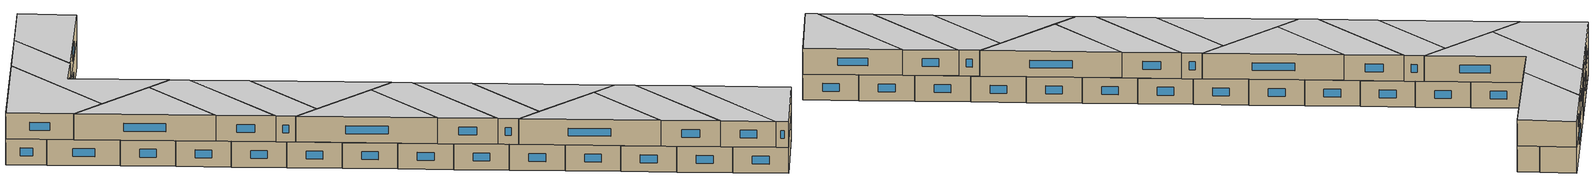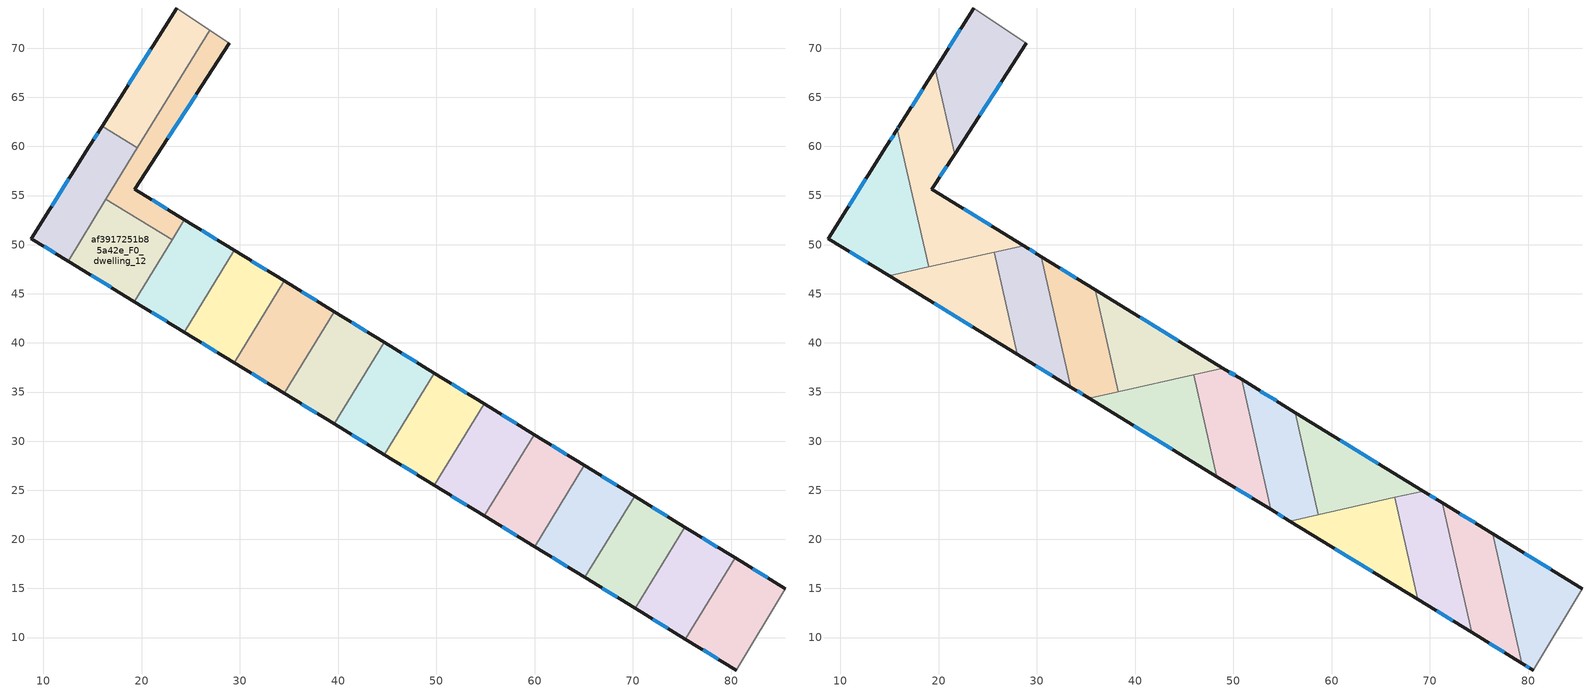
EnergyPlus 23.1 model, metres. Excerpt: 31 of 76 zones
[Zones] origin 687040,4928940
af3917251b85a42e_F0_dwelling_0
 floor ground (EU_floor_Construction): 85.52,14.97 80.51,6.7 75.36,9.85 80.41,18.1 z0
 wall outside (EU_wall_Construction): 85.52,14.97 80.41,18.1 / 75.36,9.85 80.51,6.7 z0:3
 wall to af3917251b85a42e_F0_dwelling_1 (EU_wall_Construction): 80.41,18.1 75.36,9.85 z0:3
 wall adiabatic (EU_wall_Construction): 80.51,6.7 85.52,14.97 z0:3
 window (EU_Window_Construction): 83.73,16.07 82.2,17 / 77.16,8.74 78.7,7.8 z1.05:1.95
af3917251b85a42e_F0_dwelling_1
 floor ground (EU_floor_Construction): 80.41,18.1 75.36,9.85 70.23,12.99 75.29,21.25 z0
 wall outside (EU_wall_Construction): 80.41,18.1 75.29,21.25 / 70.23,12.99 75.36,9.85 z0:3
 wall to af3917251b85a42e_F0_dwelling_2 (EU_wall_Construction): 75.29,21.25 70.23,12.99 z0:3
 window (EU_Window_Construction): 78.62,19.21 77.09,20.15 / 72.03,11.89 73.56,10.95 z1.05:1.95
af3917251b85a42e_F0_dwelling_10
 floor ground (EU_floor_Construction): 34.51,46.3 29.41,37.98 24.33,41.09 29.43,49.42 z0
 wall outside (EU_wall_Construction): 34.51,46.3 29.43,49.42 / 24.33,41.09 29.41,37.98 z0:3
 wall to af3917251b85a42e_F0_dwelling_11 (EU_wall_Construction): 29.43,49.42 24.33,41.09 z0:3
 wall to af3917251b85a42e_F0_dwelling_9 (EU_wall_Construction): 29.41,37.98 34.51,46.3 z0:3
 window (EU_Window_Construction): 32.72,47.4 31.21,48.33 / 26.11,40 27.63,39.07 z1.05:1.95
 ceiling adiabatic (EU_roof_Construction): 27.98,38.86 26.63,44.85 24.33,41.1 z3
af3917251b85a42e_F0_dwelling_11
 floor ground (EU_floor_Construction): 29.43,49.42 24.33,41.09 19.25,44.2 24.35,52.54 z0
 wall outside (EU_wall_Construction): 29.43,49.42 24.35,52.54 / 19.25,44.2 24.33,41.09 z0:3
 wall to af3917251b85a42e_F0_dwelling_12 (EU_wall_Construction): 23.09,50.48 19.25,44.2 z0:3
 wall to af3917251b85a42e_F0_dwelling_13 (EU_wall_Construction): 24.35,52.54 23.09,50.48 z0:3
 window (EU_Window_Construction): 27.65,50.52 26.13,51.45 / 21.03,43.11 22.55,42.19 z1.05:1.95
 ceiling adiabatic (EU_roof_Construction): 24.33,41.1 26.63,44.85 25.64,49.24 21.8,48.37 19.25,44.2 z3
af3917251b85a42e_F0_dwelling_12
 floor ground (EU_floor_Construction): 23.09,50.48 19.25,44.2 12.51,48.33 16.35,54.61 z0
 wall outside (EU_wall_Construction): 12.51,48.33 19.25,44.2 z0:3
 wall to af3917251b85a42e_F0_dwelling_13 (EU_wall_Construction): 23.09,50.48 16.35,54.61 z0:3
 wall to af3917251b85a42e_F0_dwelling_14 (EU_wall_Construction): 16.35,54.61 12.51,48.33 z0:3
 window (EU_Window_Construction): 14.87,46.89 16.89,45.65 z1.05:1.95
af3917251b85a42e_F0_dwelling_13
 floor ground (EU_floor_Construction): 28.92,70.49 19.3,55.65 24.35,52.54 23.09,50.48 16.35,54.61 26.91,71.85 z0
 wall outside (EU_wall_Construction): 24.35,52.54 19.3,55.65 28.92,70.49 z0:3
 wall adiabatic (EU_wall_Construction): 28.92,70.49 26.91,71.85 z0:3
 wall to af3917251b85a42e_F0_dwelling_15 (EU_wall_Construction): 26.91,71.85 19.56,59.86 z0:3
 wall to af3917251b85a42e_F0_dwelling_14 (EU_wall_Construction): 19.56,59.86 16.35,54.61 z0:3
 window (EU_Window_Construction): 22.67,60.85 25.54,65.28 / 22.58,53.63 21.07,54.56 z1.05:1.95
af3917251b85a42e_F0_dwelling_14
 floor ground (EU_floor_Construction): 19.56,59.86 12.51,48.33 8.76,50.63 14.67,60 15.97,62.05 z0
 wall outside (EU_wall_Construction): 15.97,62.05 14.67,60 8.76,50.63 12.51,48.33 z0:3
 wall to af3917251b85a42e_F0_dwelling_15 (EU_wall_Construction): 19.56,59.86 15.97,62.05 z0:3
 window (EU_Window_Construction): 10.07,49.82 11.19,49.14 / 12.59,56.71 10.83,53.91 / 15.52,61.33 15.13,60.72 z1.05:1.95
af3917251b85a42e_F0_dwelling_15
 floor ground (EU_floor_Construction): 26.91,71.85 19.56,59.86 15.97,62.05 23.58,74.1 z0
 wall outside (EU_wall_Construction): 23.58,74.1 15.97,62.05 z0:3
 wall adiabatic (EU_wall_Construction): 26.91,71.85 23.58,74.1 z0:3
 window (EU_Window_Construction): 20.91,69.87 18.64,66.28 z1.05:1.95
 ceiling adiabatic (EU_roof_Construction): 19.56,59.86 20.95,62.13 19.66,67.88 15.97,62.05 z3
af3917251b85a42e_F0_dwelling_2
 floor ground (EU_floor_Construction): 75.29,21.25 70.23,12.99 65.11,16.12 70.18,24.39 z0
 wall outside (EU_wall_Construction): 75.29,21.25 70.18,24.39 / 65.11,16.12 70.23,12.99 z0:3
 wall to af3917251b85a42e_F0_dwelling_3 (EU_wall_Construction): 70.18,24.39 65.11,16.12 z0:3
 window (EU_Window_Construction): 73.5,22.35 71.97,23.29 / 66.91,15.02 68.44,14.09 z1.05:1.95
af3917251b85a42e_F0_dwelling_3
 floor ground (EU_floor_Construction): 70.18,24.39 65.11,16.12 60,19.25 65.07,27.53 z0
 wall outside (EU_wall_Construction): 70.18,24.39 65.07,27.53 / 60,19.25 65.11,16.12 z0:3
 wall to af3917251b85a42e_F0_dwelling_4 (EU_wall_Construction): 65.07,27.53 60,19.25 z0:3
 window (EU_Window_Construction): 68.39,25.49 66.86,26.43 / 61.79,18.16 63.32,17.22 z1.05:1.95
 ceiling adiabatic (EU_roof_Construction): 65.11,16.12 70.18,24.39 69.31,24.92 62.53,23.39 60,19.25 z3
af3917251b85a42e_F0_dwelling_4
 floor ground (EU_floor_Construction): 65.07,27.53 60,19.25 54.89,22.38 59.96,30.67 z0
 wall outside (EU_wall_Construction): 65.07,27.53 59.96,30.67 / 54.89,22.38 60,19.25 z0:3
 wall to af3917251b85a42e_F0_dwelling_5 (EU_wall_Construction): 59.96,30.67 54.89,22.38 z0:3
 window (EU_Window_Construction): 63.28,28.63 61.75,29.57 / 56.68,21.29 58.21,20.35 z1.05:1.95
af3917251b85a42e_F0_dwelling_5
 floor ground (EU_floor_Construction): 59.96,30.67 54.89,22.38 49.79,25.51 54.86,33.8 z0
 wall outside (EU_wall_Construction): 59.96,30.67 54.86,33.8 / 49.79,25.51 54.89,22.38 z0:3
 wall to af3917251b85a42e_F0_dwelling_6 (EU_wall_Construction): 54.86,33.8 49.79,25.51 z0:3
 window (EU_Window_Construction): 58.17,31.76 56.65,32.7 / 51.57,24.41 53.1,23.48 z1.05:1.95
af3917251b85a42e_F0_dwelling_6
 floor ground (EU_floor_Construction): 54.86,33.8 49.79,25.51 44.68,28.63 49.77,36.93 z0
 wall outside (EU_wall_Construction): 54.86,33.8 49.77,36.93 / 44.68,28.63 49.79,25.51 z0:3
 wall to af3917251b85a42e_F0_dwelling_7 (EU_wall_Construction): 49.77,36.93 44.68,28.63 z0:3
 window (EU_Window_Construction): 53.08,34.9 51.55,35.83 / 46.47,27.54 48,26.6 z1.05:1.95
af3917251b85a42e_F0_dwelling_7
 floor ground (EU_floor_Construction): 49.77,36.93 44.68,28.63 39.59,31.75 44.68,40.06 z0
 wall outside (EU_wall_Construction): 49.77,36.93 44.68,40.06 / 39.59,31.75 44.68,28.63 z0:3
 wall to af3917251b85a42e_F0_dwelling_8 (EU_wall_Construction): 44.68,40.06 39.59,31.75 z0:3
 window (EU_Window_Construction): 47.98,38.03 46.46,38.96 / 41.38,30.66 42.9,29.72 z1.05:1.95
af3917251b85a42e_F0_dwelling_8
 floor ground (EU_floor_Construction): 44.68,40.06 39.59,31.75 34.5,34.87 39.59,43.18 z0
 wall outside (EU_wall_Construction): 44.68,40.06 39.59,43.18 / 34.5,34.87 39.59,31.75 z0:3
 wall to af3917251b85a42e_F0_dwelling_9 (EU_wall_Construction): 39.59,43.18 34.5,34.87 z0:3
 window (EU_Window_Construction): 42.89,41.15 41.37,42.09 / 36.28,33.78 37.8,32.84 z1.05:1.95
af3917251b85a42e_F0_dwelling_9
 floor ground (EU_floor_Construction): 39.59,43.18 34.5,34.87 29.41,37.98 34.51,46.3 z0
 wall outside (EU_wall_Construction): 39.59,43.18 34.51,46.3 / 29.41,37.98 34.5,34.87 z0:3
 window (EU_Window_Construction): 37.81,44.28 36.29,45.21 / 31.19,36.89 32.71,35.96 z1.05:1.95
af3917251b85a42e_F1_dwelling_0
 floor to af3917251b85a42e_F0_dwelling_15 (EU_floor_Construction): 26.91,71.85 20.96,62.13 19.66,67.88 23.58,74.1 z3
 floor to af3917251b85a42e_F0_dwelling_13 (EU_floor_Construction): 28.92,70.49 21.61,59.22 20.96,62.13 26.91,71.85 z3
 wall outside (EU_wall_Construction): 23.58,74.1 19.66,67.88 / 21.61,59.22 28.92,70.49 z3:6
 wall to af3917251b85a42e_F1_dwelling_1 (EU_wall_Construction): 19.66,67.88 21.61,59.22 z3:6
 wall adiabatic (EU_wall_Construction): 28.92,70.49 23.58,74.1 z3:6
 window (EU_Window_Construction): 22.2,71.92 21.03,70.06 / 24.17,63.17 26.36,66.54 z4.05:4.95
 ceiling to af3917251b85a42e_F2_dwelling_0 (EU_floor_Construction): 21.61,59.22 28.92,70.49 23.58,74.1 19.66,67.88 z6
af3917251b85a42e_F1_dwelling_1
 floor to af3917251b85a42e_F0_dwelling_13 (EU_floor_Construction): 20.95,62.13 21.61,59.22 19.3,55.65 24.35,52.54 23.09,50.48 17.59,53.85 17.13,55.88 z3
 floor to af3917251b85a42e_F0_dwelling_12 (EU_floor_Construction): 23.09,50.48 21.8,48.37 18.97,47.73 17.59,53.85 z3
 floor to af3917251b85a42e_F0_dwelling_11 (EU_floor_Construction): 28.63,49.91 21.8,48.37 24.35,52.54 z3
 floor to af3917251b85a42e_F0_dwelling_14 (EU_floor_Construction): 19.56,59.86 17.13,55.88 15.8,61.77 15.97,62.05 z3
 floor adiabatic (EU_floor_Construction): 19.66,67.88 20.95,62.13 19.56,59.86 15.97,62.05 15.95,62.01 z3
 wall outside (EU_wall_Construction): 19.66,67.88 15.95,62.01 15.8,61.77 / 28.63,49.91 19.3,55.65 21.61,59.22 z3:6
 wall to af3917251b85a42e_F1_dwelling_2 (EU_wall_Construction): 15.8,61.77 18.97,47.73 z3:6
 wall to af3917251b85a42e_F1_dwelling_6 (EU_wall_Construction): 18.97,47.73 25.64,49.24 z3:6
 wall to af3917251b85a42e_F1_dwelling_5 (EU_wall_Construction): 25.64,49.24 28.63,49.91 z3:6
 window (EU_Window_Construction): 18.36,65.82 17.25,64.07 / 20.11,56.9 20.8,57.97 / 25.36,51.92 22.57,53.64 / 15.89,61.93 15.85,61.86 z4.05:4.95
 ceiling to af3917251b85a42e_F2_dwelling_1 (EU_floor_Construction): 28.63,49.91 19.3,55.65 21.61,59.22 19.66,67.88 15.95,62.01 15.8,61.77 18.97,47.73 z6
af3917251b85a42e_F1_dwelling_10
 floor to af3917251b85a42e_F0_dwelling_7 (EU_floor_Construction): 45.99,36.77 46.98,32.38 44.68,28.63 39.59,31.75 42.13,35.9 z3
 floor to af3917251b85a42e_F0_dwelling_8 (EU_floor_Construction): 42.13,35.9 39.59,31.75 35.32,34.37 z3
 floor to af3917251b85a42e_F0_dwelling_6 (EU_floor_Construction): 46.98,32.38 48.33,26.4 44.68,28.63 z3
 wall outside (EU_wall_Construction): 35.32,34.37 48.33,26.4 z3:6
 wall to af3917251b85a42e_F1_dwelling_9 (EU_wall_Construction): 48.33,26.4 45.99,36.77 z3:6
 wall to af3917251b85a42e_F1_dwelling_3 (EU_wall_Construction): 45.99,36.77 38.28,35.03 z3:6
 wall to af3917251b85a42e_F1_dwelling_4 (EU_wall_Construction): 38.28,35.03 35.32,34.37 z3:6
 window (EU_Window_Construction): 39.88,31.57 43.77,29.19 z4.05:4.95
 ceiling to af3917251b85a42e_F2_dwelling_10 (EU_floor_Construction): 48.33,26.4 45.99,36.77 35.32,34.37 z6
af3917251b85a42e_F1_dwelling_11
 floor to af3917251b85a42e_F0_dwelling_0 (EU_floor_Construction): 85.52,14.97 80.51,6.7 79.37,7.39 77.89,13.98 80.41,18.1 z3
 floor to af3917251b85a42e_F0_dwelling_1 (EU_floor_Construction): 80.41,18.1 77.89,13.98 76.4,20.57 z3
 wall outside (EU_wall_Construction): 85.52,14.97 76.4,20.57 / 79.37,7.39 80.51,6.7 z3:6
 wall adiabatic (EU_wall_Construction): 80.51,6.7 85.52,14.97 z3:6
 wall to af3917251b85a42e_F1_dwelling_12 (EU_wall_Construction): 76.4,20.57 79.37,7.39 z3:6
 window (EU_Window_Construction): 82.32,16.93 79.59,18.61 / 79.77,7.15 80.11,6.94 z4.05:4.95
 ceiling to af3917251b85a42e_F2_dwelling_11 (EU_floor_Construction): 80.51,6.7 85.52,14.97 76.4,20.57 79.37,7.39 z6
af3917251b85a42e_F1_dwelling_12
 floor to af3917251b85a42e_F0_dwelling_1 (EU_floor_Construction): 76.4,20.57 77.89,13.98 75.36,9.85 74.25,10.53 72.76,17.12 75.29,21.25 z3
 floor to af3917251b85a42e_F0_dwelling_0 (EU_floor_Construction): 77.89,13.98 79.37,7.39 75.36,9.85 z3
 floor to af3917251b85a42e_F0_dwelling_2 (EU_floor_Construction): 75.29,21.25 72.76,17.12 71.27,23.72 z3
 wall outside (EU_wall_Construction): 74.25,10.53 79.37,7.39 / 76.4,20.57 71.27,23.72 z3:6
 wall to af3917251b85a42e_F1_dwelling_13 (EU_wall_Construction): 71.27,23.72 74.25,10.53 z3:6
 window (EU_Window_Construction): 76.05,9.43 77.58,8.49 / 74.6,21.67 73.07,22.61 z4.05:4.95
 ceiling to af3917251b85a42e_F2_dwelling_12 (EU_floor_Construction): 79.37,7.39 76.4,20.57 71.27,23.72 74.25,10.53 z6
af3917251b85a42e_F1_dwelling_13
 floor to af3917251b85a42e_F0_dwelling_2 (EU_floor_Construction): 71.27,23.72 72.76,17.12 70.23,12.99 68.76,13.89 67.41,19.87 70.18,24.39 z3
 floor to af3917251b85a42e_F0_dwelling_1 (EU_floor_Construction): 72.76,17.12 74.25,10.53 70.23,12.99 z3
 floor adiabatic (EU_floor_Construction): 70.18,24.39 67.41,19.87 66.42,24.27 69.31,24.92 z3
 wall outside (EU_wall_Construction): 71.27,23.72 69.31,24.92 / 68.76,13.89 74.25,10.53 z3:6
 wall to af3917251b85a42e_F1_dwelling_14 (EU_wall_Construction): 66.42,24.27 68.76,13.89 z3:6
 wall to af3917251b85a42e_F1_dwelling_7 (EU_wall_Construction): 69.31,24.92 66.42,24.27 z3:6
 window (EU_Window_Construction): 70.59,24.14 70,24.5 / 70.68,12.71 72.33,11.71 z4.05:4.95
 ceiling to af3917251b85a42e_F2_dwelling_13 (EU_floor_Construction): 74.25,10.53 71.27,23.72 69.31,24.92 66.42,24.27 68.76,13.89 z6
af3917251b85a42e_F1_dwelling_14
 floor adiabatic (EU_floor_Construction): 66.42,24.27 67.41,19.87 65.11,16.12 60,19.25 62.53,23.39 z3
 floor to af3917251b85a42e_F0_dwelling_2 (EU_floor_Construction): 67.41,19.87 68.76,13.89 65.11,16.12 z3
 floor to af3917251b85a42e_F0_dwelling_4 (EU_floor_Construction): 62.53,23.39 60,19.25 55.75,21.86 z3
 wall outside (EU_wall_Construction): 55.75,21.86 68.76,13.89 z3:6
 wall to af3917251b85a42e_F1_dwelling_8 (EU_wall_Construction): 58.66,22.52 55.75,21.86 z3:6
 wall to af3917251b85a42e_F1_dwelling_7 (EU_wall_Construction): 66.42,24.27 58.66,22.52 z3:6
 window (EU_Window_Construction): 60.31,19.06 64.2,16.68 z4.05:4.95
 ceiling to af3917251b85a42e_F2_dwelling_14 (EU_floor_Construction): 68.76,13.89 66.42,24.27 55.75,21.86 z6
af3917251b85a42e_F1_dwelling_2
 floor to af3917251b85a42e_F0_dwelling_12 (EU_floor_Construction): 17.59,53.85 18.97,47.73 14.97,46.83 12.51,48.33 16.35,54.61 z3
 floor to af3917251b85a42e_F0_dwelling_14 (EU_floor_Construction): 15.8,61.77 17.13,55.88 12.51,48.33 8.76,50.63 14.67,60 z3
 floor to af3917251b85a42e_F0_dwelling_13 (EU_floor_Construction): 17.13,55.88 17.59,53.85 16.35,54.61 z3
 wall outside (EU_wall_Construction): 15.8,61.77 14.67,60 8.76,50.63 14.97,46.83 z3:6
 wall to af3917251b85a42e_F1_dwelling_6 (EU_wall_Construction): 14.97,46.83 18.97,47.73 z3:6
 window (EU_Window_Construction): 15.4,61.15 15.06,60.62 / 10.93,49.3 12.79,48.16 / 12.59,56.71 10.83,53.91 z4.05:4.95
 ceiling to af3917251b85a42e_F2_dwelling_2 (EU_floor_Construction): 18.97,47.73 15.8,61.77 14.67,60 8.76,50.63 14.97,46.83 z6
af3917251b85a42e_F1_dwelling_3
 floor to af3917251b85a42e_F0_dwelling_8 (EU_floor_Construction): 44.67,40.06 42.13,35.9 38.28,35.03 37.29,39.43 39.59,43.18 z3
 floor to af3917251b85a42e_F0_dwelling_7 (EU_floor_Construction): 48.94,37.44 42.13,35.9 44.67,40.06 z3
 floor to af3917251b85a42e_F0_dwelling_9 (EU_floor_Construction): 39.59,43.18 37.29,39.43 35.94,45.42 z3
 wall outside (EU_wall_Construction): 48.94,37.44 35.94,45.42 z3:6
 wall to af3917251b85a42e_F1_dwelling_4 (EU_wall_Construction): 35.94,45.42 38.28,35.03 z3:6
 wall to af3917251b85a42e_F1_dwelling_9 (EU_wall_Construction): 45.99,36.77 48.94,37.44 z3:6
 window (EU_Window_Construction): 44.38,40.24 40.5,42.62 z4.05:4.95
 ceiling to af3917251b85a42e_F2_dwelling_3 (EU_floor_Construction): 48.94,37.44 35.94,45.42 38.28,35.03 z6
af3917251b85a42e_F1_dwelling_4
 floor to af3917251b85a42e_F0_dwelling_9 (EU_floor_Construction): 35.94,45.42 37.29,39.43 34.5,34.87 33.46,35.51 31.96,42.15 34.51,46.3 z3
 floor to af3917251b85a42e_F0_dwelling_10 (EU_floor_Construction): 34.51,46.3 31.96,42.15 30.46,48.79 z3
 floor to af3917251b85a42e_F0_dwelling_8 (EU_floor_Construction): 37.29,39.43 38.28,35.03 35.32,34.37 34.5,34.87 z3
 wall outside (EU_wall_Construction): 35.94,45.42 30.46,48.79 / 33.46,35.5 35.32,34.37 z3:6
 wall to af3917251b85a42e_F1_dwelling_5 (EU_wall_Construction): 30.46,48.79 33.46,35.5 z3:6
 window (EU_Window_Construction): 34.02,46.61 32.38,47.61 / 34.11,35.11 34.67,34.76 z4.05:4.95
 ceiling to af3917251b85a42e_F2_dwelling_4 (EU_floor_Construction): 38.28,35.03 35.94,45.42 30.46,48.79 33.46,35.5 35.32,34.37 z6
af3917251b85a42e_F1_dwelling_5
 floor to af3917251b85a42e_F0_dwelling_10 (EU_floor_Construction): 30.46,48.79 31.96,42.15 29.41,37.98 27.98,38.86 26.63,44.85 29.43,49.42 z3
 floor to af3917251b85a42e_F0_dwelling_9 (EU_floor_Construction): 31.96,42.15 33.46,35.51 29.41,37.98 z3
 floor to af3917251b85a42e_F0_dwelling_11 (EU_floor_Construction): 29.43,49.42 26.63,44.85 25.64,49.24 28.63,49.91 z3
 wall outside (EU_wall_Construction): 30.46,48.79 28.63,49.91 / 27.98,38.86 33.46,35.5 z3:6
 wall to af3917251b85a42e_F1_dwelling_6 (EU_wall_Construction): 25.64,49.24 27.98,38.86 z3:6
 window (EU_Window_Construction): 29.82,49.18 29.27,49.52 / 29.9,37.68 31.54,36.68 z4.05:4.95
 ceiling to af3917251b85a42e_F2_dwelling_5 (EU_floor_Construction): 33.46,35.5 30.46,48.79 28.63,49.91 25.64,49.24 27.98,38.86 z6
af3917251b85a42e_F1_dwelling_6
 floor to af3917251b85a42e_F0_dwelling_12 (EU_floor_Construction): 21.8,48.37 19.25,44.2 14.97,46.83 z3
 floor adiabatic (EU_floor_Construction): 25.64,49.24 27.98,38.86 19.25,44.2 21.8,48.37 z3
 wall outside (EU_wall_Construction): 14.97,46.83 27.98,38.86 z3:6
 window (EU_Window_Construction): 19.53,44.03 23.42,41.65 z4.05:4.95
 ceiling to af3917251b85a42e_F2_dwelling_6 (EU_floor_Construction): 27.98,38.86 25.64,49.24 14.97,46.83 z6
af3917251b85a42e_F1_dwelling_7
 floor to af3917251b85a42e_F0_dwelling_4 (EU_floor_Construction): 65.07,27.53 62.53,23.39 58.66,22.52 57.67,26.92 59.96,30.67 z3
 floor to af3917251b85a42e_F0_dwelling_5 (EU_floor_Construction): 59.96,30.67 57.67,26.92 56.31,32.91 z3
 floor to af3917251b85a42e_F0_dwelling_3 (EU_floor_Construction): 69.31,24.92 62.53,23.39 65.07,27.53 z3
 wall outside (EU_wall_Construction): 69.31,24.92 56.31,32.91 z3:6
 wall to af3917251b85a42e_F1_dwelling_8 (EU_wall_Construction): 56.31,32.91 58.66,22.52 z3:6
 window (EU_Window_Construction): 64.76,27.72 60.87,30.11 z4.05:4.95
 ceiling to af3917251b85a42e_F2_dwelling_7 (EU_floor_Construction): 69.31,24.92 56.31,32.91 58.66,22.52 z6
af3917251b85a42e_F1_dwelling_8
 floor to af3917251b85a42e_F0_dwelling_5 (EU_floor_Construction): 56.31,32.91 57.67,26.92 54.89,22.38 53.82,23.04 52.32,29.66 54.86,33.8 z3
 floor to af3917251b85a42e_F0_dwelling_4 (EU_floor_Construction): 57.67,26.92 58.66,22.52 55.75,21.86 54.89,22.38 z3
 floor to af3917251b85a42e_F0_dwelling_6 (EU_floor_Construction): 54.86,33.8 52.32,29.66 50.83,36.28 z3
 wall outside (EU_wall_Construction): 56.31,32.91 50.83,36.28 / 53.82,23.04 55.75,21.86 z3:6
 wall to af3917251b85a42e_F1_dwelling_9 (EU_wall_Construction): 50.83,36.28 53.82,23.04 z3:6
 window (EU_Window_Construction): 54.39,34.09 52.75,35.1 / 54.49,22.62 55.07,22.27 z4.05:4.95
 ceiling to af3917251b85a42e_F2_dwelling_8 (EU_floor_Construction): 58.66,22.52 56.31,32.91 50.83,36.28 53.82,23.04 55.75,21.86 z6
af3917251b85a42e_F1_dwelling_9
 floor to af3917251b85a42e_F0_dwelling_6 (EU_floor_Construction): 50.83,36.28 52.32,29.66 49.79,25.51 48.33,26.4 46.98,32.38 49.77,36.93 z3
 floor to af3917251b85a42e_F0_dwelling_5 (EU_floor_Construction): 52.32,29.66 53.82,23.04 49.79,25.51 z3
 floor to af3917251b85a42e_F0_dwelling_7 (EU_floor_Construction): 49.77,36.93 46.98,32.38 45.99,36.77 48.94,37.44 z3
 wall outside (EU_wall_Construction): 50.83,36.28 48.94,37.44 / 48.33,26.4 53.82,23.04 z3:6
 window (EU_Window_Construction): 50.17,36.68 49.6,37.03 / 50.25,25.22 51.89,24.22 z4.05:4.95
 ceiling to af3917251b85a42e_F2_dwelling_9 (EU_floor_Construction): 53.82,23.04 50.83,36.28 48.94,37.44 45.99,36.77 48.33,26.4 z6
[Building]
EU S2 Campaign: North Axis=0; Terrain=City; Solar Distribution=FullExterior
[Site:Location]
Bologna: Latitude=44.5; Longitude=11.25; Time Zone=1; Elevation=37
[SizingPeriod:WeatherFileDays]
AnnualSizingPeriod: Begin Month=1; Begin Day of Month=1; End Month=12; End Day of Month=31; Day of Week for Start Day=Monday; Use Weather File Daylight Saving Period=No; Use Weather File Rain and Snow Indicators=No
[MATERIAL]
EU_InternalMass_Material: Roughness=MediumRough; Thickness=0.1; Conductivity=1; Density=1800; Specific Heat=900; Thermal Absorptance=0.9; Solar Absorptance=0.7; Visible Absorptance=0.7
[MATERIAL:NOMASS] Roughness=MediumRough; Thermal Absorptance=0.9; Solar Absorptance=0.7; Visible Absorptance=0.7
Name | Thermal Resistance
EU_wall_NoMass | 0.890213
EU_roof_NoMass | 0.636128
EU_floor_NoMass | 0.79516
[WINDOWMATERIAL:SIMPLEGLAZINGSYSTEM]
EU_Window_SimpleGlazing: UFactor=4.49146; Solar Heat Gain Coefficient=0.85; Visible Transmittance=0.85
[CONSTRUCTION]
EU_wall_Construction: EU_wall_NoMass
EU_roof_Construction: EU_roof_NoMass
EU_floor_Construction: EU_floor_NoMass
EU_Window_Construction: EU_Window_SimpleGlazing
EU_InternalMass_Construction: EU_InternalMass_Material
[ZONE] Type=1; Multiplier=1; Ceiling Height=autocalculate; Floor Area=autocalculate; Part of Total Floor Area=Yes
Name | Volume
af3917251b85a42e_F0_dwelling_0 | 174.516
af3917251b85a42e_F1_dwelling_0 | 199.006
af3917251b85a42e_F0_dwelling_1 | 174.536
af3917251b85a42e_F1_dwelling_1 | 266.359
af3917251b85a42e_F0_dwelling_10; af3917251b85a42e_F0_dwelling_12 | 174.513
af3917251b85a42e_F1_dwelling_10; af3917251b85a42e_F0_dwelling_14 | 174.531
af3917251b85a42e_F0_dwelling_11 | 174.502
af3917251b85a42e_F1_dwelling_11 | 174.529
af3917251b85a42e_F1_dwelling_12 | 174.543
af3917251b85a42e_F0_dwelling_13; af3917251b85a42e_F0_dwelling_4; af3917251b85a42e_F0_dwelling_5 | 174.519
af3917251b85a42e_F1_dwelling_13 | 174.486
af3917251b85a42e_F1_dwelling_14; af3917251b85a42e_F1_dwelling_6 | 174.534
af3917251b85a42e_F0_dwelling_15 | 174.517
af3917251b85a42e_F0_dwelling_2; af3917251b85a42e_F1_dwelling_9 | 174.527
af3917251b85a42e_F1_dwelling_2 | 232.702
af3917251b85a42e_F0_dwelling_3 | 174.504
af3917251b85a42e_F1_dwelling_3; af3917251b85a42e_F1_dwelling_7 | 174.506
af3917251b85a42e_F1_dwelling_4 | 174.55
af3917251b85a42e_F1_dwelling_5 | 174.491
af3917251b85a42e_F0_dwelling_6 | 174.526
af3917251b85a42e_F0_dwelling_7 | 174.509
af3917251b85a42e_F0_dwelling_8 | 174.541
af3917251b85a42e_F1_dwelling_8 | 174.522
af3917251b85a42e_F0_dwelling_9 | 174.53
[INTERNALMASS] Construction=EU_InternalMass_Construction
Name | Zone or ZoneList | Surface Area
af3917251b85a42e_F0_dwelling_0_EU_InternalMass | af3917251b85a42e_F0_dwelling_0 | 58.1716
af3917251b85a42e_F0_dwelling_1_EU_InternalMass | af3917251b85a42e_F0_dwelling_1 | 58.1783
af3917251b85a42e_F0_dwelling_2_EU_InternalMass | af3917251b85a42e_F0_dwelling_2 | 58.176
af3917251b85a42e_F0_dwelling_3_EU_InternalMass | af3917251b85a42e_F0_dwelling_3 | 58.1678
af3917251b85a42e_F0_dwelling_4_EU_InternalMass | af3917251b85a42e_F0_dwelling_4 | 58.1735
af3917251b85a42e_F0_dwelling_5_EU_InternalMass | af3917251b85a42e_F0_dwelling_5 | 58.1727
af3917251b85a42e_F0_dwelling_6_EU_InternalMass | af3917251b85a42e_F0_dwelling_6 | 58.1757
af3917251b85a42e_F0_dwelling_7_EU_InternalMass | af3917251b85a42e_F0_dwelling_7 | 58.1696
af3917251b85a42e_F0_dwelling_8_EU_InternalMass | af3917251b85a42e_F0_dwelling_8 | 58.18
af3917251b85a42e_F0_dwelling_9_EU_InternalMass | af3917251b85a42e_F0_dwelling_9 | 58.177
af3917251b85a42e_F0_dwelling_10_EU_InternalMass | af3917251b85a42e_F0_dwelling_10 | 58.1706
af3917251b85a42e_F0_dwelling_11_EU_InternalMass | af3917251b85a42e_F0_dwelling_11 | 58.1674
af3917251b85a42e_F0_dwelling_12_EU_InternalMass | af3917251b85a42e_F0_dwelling_12 | 58.1711
af3917251b85a42e_F0_dwelling_13_EU_InternalMass | af3917251b85a42e_F0_dwelling_13 | 58.175
af3917251b85a42e_F0_dwelling_14_EU_InternalMass | af3917251b85a42e_F0_dwelling_14 | 58.1761
af3917251b85a42e_F0_dwelling_15_EU_InternalMass | af3917251b85a42e_F0_dwelling_15 | 58.1735
af3917251b85a42e_F1_dwelling_0_EU_InternalMass | af3917251b85a42e_F1_dwelling_0 | 66.3351
af3917251b85a42e_F1_dwelling_1_EU_InternalMass | af3917251b85a42e_F1_dwelling_1 | 88.7824
af3917251b85a42e_F1_dwelling_2_EU_InternalMass | af3917251b85a42e_F1_dwelling_2 | 77.5676
af3917251b85a42e_F1_dwelling_3_EU_InternalMass | af3917251b85a42e_F1_dwelling_3 | 58.1687
af3917251b85a42e_F1_dwelling_4_EU_InternalMass | af3917251b85a42e_F1_dwelling_4 | 58.1832
af3917251b85a42e_F1_dwelling_5_EU_InternalMass | af3917251b85a42e_F1_dwelling_5 | 58.1636
af3917251b85a42e_F1_dwelling_6_EU_InternalMass | af3917251b85a42e_F1_dwelling_6 | 58.1781
af3917251b85a42e_F1_dwelling_7_EU_InternalMass | af3917251b85a42e_F1_dwelling_7 | 58.1687
af3917251b85a42e_F1_dwelling_8_EU_InternalMass | af3917251b85a42e_F1_dwelling_8 | 58.1744
af3917251b85a42e_F1_dwelling_9_EU_InternalMass | af3917251b85a42e_F1_dwelling_9 | 58.1754
af3917251b85a42e_F1_dwelling_10_EU_InternalMass | af3917251b85a42e_F1_dwelling_10 | 58.1769
af3917251b85a42e_F1_dwelling_11_EU_InternalMass | af3917251b85a42e_F1_dwelling_11 | 58.1759
af3917251b85a42e_F1_dwelling_12_EU_InternalMass | af3917251b85a42e_F1_dwelling_12 | 58.1808
af3917251b85a42e_F1_dwelling_13_EU_InternalMass | af3917251b85a42e_F1_dwelling_13 | 58.1618
af3917251b85a42e_F1_dwelling_14_EU_InternalMass | af3917251b85a42e_F1_dwelling_14 | 58.1781
[OTHEREQUIPMENT] Fuel Type=Electricity; Design Level Calculation Method=Watts/Area; Power per Zone Floor Area=1; Fraction Latent=0; Fraction Radiant=0; Fraction Lost=0; Carbon Dioxide Generation Rate=0; EndUse Subcategory=EU_Step8_InternalGains
Name | Zone or ZoneList or Space or SpaceList | Schedule
EU_Step8_InternalGain_af3917251b85a42e_F0_dwelling_0_f000 | af3917251b85a42e_F0_dwelling_0 | EU_Step8_GainSchedule_af3917251b85a42e_F0_dwelling_0_f000
EU_Step8_InternalGain_af3917251b85a42e_F0_dwelling_1_f000 | af3917251b85a42e_F0_dwelling_1 | EU_Step8_GainSchedule_af3917251b85a42e_F0_dwelling_1_f000
EU_Step8_InternalGain_af3917251b85a42e_F0_dwelling_2_f000 | af3917251b85a42e_F0_dwelling_2 | EU_Step8_GainSchedule_af3917251b85a42e_F0_dwelling_2_f000
EU_Step8_InternalGain_af3917251b85a42e_F0_dwelling_3_f000 | af3917251b85a42e_F0_dwelling_3 | EU_Step8_GainSchedule_af3917251b85a42e_F0_dwelling_3_f000
EU_Step8_InternalGain_af3917251b85a42e_F0_dwelling_4_f000 | af3917251b85a42e_F0_dwelling_4 | EU_Step8_GainSchedule_af3917251b85a42e_F0_dwelling_4_f000
EU_Step8_InternalGain_af3917251b85a42e_F0_dwelling_5_f000 | af3917251b85a42e_F0_dwelling_5 | EU_Step8_GainSchedule_af3917251b85a42e_F0_dwelling_5_f000
EU_Step8_InternalGain_af3917251b85a42e_F0_dwelling_6_f000 | af3917251b85a42e_F0_dwelling_6 | EU_Step8_GainSchedule_af3917251b85a42e_F0_dwelling_6_f000
EU_Step8_InternalGain_af3917251b85a42e_F0_dwelling_7_f000 | af3917251b85a42e_F0_dwelling_7 | EU_Step8_GainSchedule_af3917251b85a42e_F0_dwelling_7_f000
EU_Step8_InternalGain_af3917251b85a42e_F0_dwelling_8_f000 | af3917251b85a42e_F0_dwelling_8 | EU_Step8_GainSchedule_af3917251b85a42e_F0_dwelling_8_f000
EU_Step8_InternalGain_af3917251b85a42e_F0_dwelling_9_f000 | af3917251b85a42e_F0_dwelling_9 | EU_Step8_GainSchedule_af3917251b85a42e_F0_dwelling_9_f000
EU_Step8_InternalGain_af3917251b85a42e_F0_dwelling_10_f000 | af3917251b85a42e_F0_dwelling_10 | EU_Step8_GainSchedule_af3917251b85a42e_F0_dwelling_10_f000
EU_Step8_InternalGain_af3917251b85a42e_F0_dwelling_11_f000 | af3917251b85a42e_F0_dwelling_11 | EU_Step8_GainSchedule_af3917251b85a42e_F0_dwelling_11_f000
EU_Step8_InternalGain_af3917251b85a42e_F0_dwelling_12_f000 | af3917251b85a42e_F0_dwelling_12 | EU_Step8_GainSchedule_af3917251b85a42e_F0_dwelling_12_f000
EU_Step8_InternalGain_af3917251b85a42e_F0_dwelling_13_f000 | af3917251b85a42e_F0_dwelling_13 | EU_Step8_GainSchedule_af3917251b85a42e_F0_dwelling_13_f000
EU_Step8_InternalGain_af3917251b85a42e_F0_dwelling_14_f000 | af3917251b85a42e_F0_dwelling_14 | EU_Step8_GainSchedule_af3917251b85a42e_F0_dwelling_14_f000
EU_Step8_InternalGain_af3917251b85a42e_F0_dwelling_15_f000 | af3917251b85a42e_F0_dwelling_15 | EU_Step8_GainSchedule_af3917251b85a42e_F0_dwelling_15_f000
EU_Step8_InternalGain_af3917251b85a42e_F1_dwelling_0_f000 | af3917251b85a42e_F1_dwelling_0 | EU_Step8_GainSchedule_af3917251b85a42e_F1_dwelling_0_f000
EU_Step8_InternalGain_af3917251b85a42e_F1_dwelling_1_f000 | af3917251b85a42e_F1_dwelling_1 | EU_Step8_GainSchedule_af3917251b85a42e_F1_dwelling_1_f000
EU_Step8_InternalGain_af3917251b85a42e_F1_dwelling_2_f000 | af3917251b85a42e_F1_dwelling_2 | EU_Step8_GainSchedule_af3917251b85a42e_F1_dwelling_2_f000
EU_Step8_InternalGain_af3917251b85a42e_F1_dwelling_3_f000 | af3917251b85a42e_F1_dwelling_3 | EU_Step8_GainSchedule_af3917251b85a42e_F1_dwelling_3_f000
EU_Step8_InternalGain_af3917251b85a42e_F1_dwelling_4_f000 | af3917251b85a42e_F1_dwelling_4 | EU_Step8_GainSchedule_af3917251b85a42e_F1_dwelling_4_f000
EU_Step8_InternalGain_af3917251b85a42e_F1_dwelling_5_f000 | af3917251b85a42e_F1_dwelling_5 | EU_Step8_GainSchedule_af3917251b85a42e_F1_dwelling_5_f000
EU_Step8_InternalGain_af3917251b85a42e_F1_dwelling_6_f000 | af3917251b85a42e_F1_dwelling_6 | EU_Step8_GainSchedule_af3917251b85a42e_F1_dwelling_6_f000
EU_Step8_InternalGain_af3917251b85a42e_F1_dwelling_7_f000 | af3917251b85a42e_F1_dwelling_7 | EU_Step8_GainSchedule_af3917251b85a42e_F1_dwelling_7_f000
EU_Step8_InternalGain_af3917251b85a42e_F1_dwelling_8_f000 | af3917251b85a42e_F1_dwelling_8 | EU_Step8_GainSchedule_af3917251b85a42e_F1_dwelling_8_f000
EU_Step8_InternalGain_af3917251b85a42e_F1_dwelling_9_f000 | af3917251b85a42e_F1_dwelling_9 | EU_Step8_GainSchedule_af3917251b85a42e_F1_dwelling_9_f000
EU_Step8_InternalGain_af3917251b85a42e_F1_dwelling_10_f000 | af3917251b85a42e_F1_dwelling_10 | EU_Step8_GainSchedule_af3917251b85a42e_F1_dwelling_10_f000
EU_Step8_InternalGain_af3917251b85a42e_F1_dwelling_11_f000 | af3917251b85a42e_F1_dwelling_11 | EU_Step8_GainSchedule_af3917251b85a42e_F1_dwelling_11_f000
EU_Step8_InternalGain_af3917251b85a42e_F1_dwelling_12_f000 | af3917251b85a42e_F1_dwelling_12 | EU_Step8_GainSchedule_af3917251b85a42e_F1_dwelling_12_f000
EU_Step8_InternalGain_af3917251b85a42e_F1_dwelling_13_f000 | af3917251b85a42e_F1_dwelling_13 | EU_Step8_GainSchedule_af3917251b85a42e_F1_dwelling_13_f000
EU_Step8_InternalGain_af3917251b85a42e_F1_dwelling_14_f000 | af3917251b85a42e_F1_dwelling_14 | EU_Step8_GainSchedule_af3917251b85a42e_F1_dwelling_14_f000
[ZONEVENTILATION:DESIGNFLOWRATE] Schedule=EU_AlwaysOn; Design Flow Rate Calculation Method=AirChanges/Hour; Air Changes per Hour=0.718634; Ventilation Type=Natural; Fan Pressure Rise=0; Fan Total Efficiency=1; Constant Term Coefficient=1; Temperature Term Coefficient=0; Velocity Term Coefficient=0; Velocity Squared Term Coefficient=0; Minimum Indoor Temperature=-100; Maximum Indoor Temperature=100; Delta Temperature=-100; Minimum Outdoor Temperature=-100; Maximum Outdoor Temperature=100; Maximum Wind Speed=40
Name | Zone or ZoneList or Space or SpaceList
EU_ConstantAir_af3917251b85a42e_F0_dwelling_0 | af3917251b85a42e_F0_dwelling_0
EU_ConstantAir_af3917251b85a42e_F0_dwelling_1 | af3917251b85a42e_F0_dwelling_1
EU_ConstantAir_af3917251b85a42e_F0_dwelling_2 | af3917251b85a42e_F0_dwelling_2
EU_ConstantAir_af3917251b85a42e_F0_dwelling_3 | af3917251b85a42e_F0_dwelling_3
EU_ConstantAir_af3917251b85a42e_F0_dwelling_4 | af3917251b85a42e_F0_dwelling_4
EU_ConstantAir_af3917251b85a42e_F0_dwelling_5 | af3917251b85a42e_F0_dwelling_5
EU_ConstantAir_af3917251b85a42e_F0_dwelling_6 | af3917251b85a42e_F0_dwelling_6
EU_ConstantAir_af3917251b85a42e_F0_dwelling_7 | af3917251b85a42e_F0_dwelling_7
EU_ConstantAir_af3917251b85a42e_F0_dwelling_8 | af3917251b85a42e_F0_dwelling_8
EU_ConstantAir_af3917251b85a42e_F0_dwelling_9 | af3917251b85a42e_F0_dwelling_9
EU_ConstantAir_af3917251b85a42e_F0_dwelling_10 | af3917251b85a42e_F0_dwelling_10
EU_ConstantAir_af3917251b85a42e_F0_dwelling_11 | af3917251b85a42e_F0_dwelling_11
EU_ConstantAir_af3917251b85a42e_F0_dwelling_12 | af3917251b85a42e_F0_dwelling_12
EU_ConstantAir_af3917251b85a42e_F0_dwelling_13 | af3917251b85a42e_F0_dwelling_13
EU_ConstantAir_af3917251b85a42e_F0_dwelling_14 | af3917251b85a42e_F0_dwelling_14
EU_ConstantAir_af3917251b85a42e_F0_dwelling_15 | af3917251b85a42e_F0_dwelling_15
EU_ConstantAir_af3917251b85a42e_F1_dwelling_0 | af3917251b85a42e_F1_dwelling_0
EU_ConstantAir_af3917251b85a42e_F1_dwelling_1 | af3917251b85a42e_F1_dwelling_1
EU_ConstantAir_af3917251b85a42e_F1_dwelling_2 | af3917251b85a42e_F1_dwelling_2
EU_ConstantAir_af3917251b85a42e_F1_dwelling_3 | af3917251b85a42e_F1_dwelling_3
EU_ConstantAir_af3917251b85a42e_F1_dwelling_4 | af3917251b85a42e_F1_dwelling_4
EU_ConstantAir_af3917251b85a42e_F1_dwelling_5 | af3917251b85a42e_F1_dwelling_5
EU_ConstantAir_af3917251b85a42e_F1_dwelling_6 | af3917251b85a42e_F1_dwelling_6
EU_ConstantAir_af3917251b85a42e_F1_dwelling_7 | af3917251b85a42e_F1_dwelling_7
EU_ConstantAir_af3917251b85a42e_F1_dwelling_8 | af3917251b85a42e_F1_dwelling_8
EU_ConstantAir_af3917251b85a42e_F1_dwelling_9 | af3917251b85a42e_F1_dwelling_9
EU_ConstantAir_af3917251b85a42e_F1_dwelling_10 | af3917251b85a42e_F1_dwelling_10
EU_ConstantAir_af3917251b85a42e_F1_dwelling_11 | af3917251b85a42e_F1_dwelling_11
EU_ConstantAir_af3917251b85a42e_F1_dwelling_12 | af3917251b85a42e_F1_dwelling_12
EU_ConstantAir_af3917251b85a42e_F1_dwelling_13 | af3917251b85a42e_F1_dwelling_13
EU_ConstantAir_af3917251b85a42e_F1_dwelling_14 | af3917251b85a42e_F1_dwelling_14
[HVACTEMPLATE:THERMOSTAT] Constant Heating Setpoint=20; Constant Cooling Setpoint=50
EU_HeatOnly_af3917251b85a42e_F0_dwelling_0; EU_HeatOnly_af3917251b85a42e_F0_dwelling_1; EU_HeatOnly_af3917251b85a42e_F0_dwelling_2; EU_HeatOnly_af3917251b85a42e_F0_dwelling_3; EU_HeatOnly_af3917251b85a42e_F0_dwelling_4; EU_HeatOnly_af3917251b85a42e_F0_dwelling_5; EU_HeatOnly_af3917251b85a42e_F0_dwelling_6; EU_HeatOnly_af3917251b85a42e_F0_dwelling_7; EU_HeatOnly_af3917251b85a42e_F0_dwelling_8; EU_HeatOnly_af3917251b85a42e_F0_dwelling_9; EU_HeatOnly_af3917251b85a42e_F0_dwelling_10; EU_HeatOnly_af3917251b85a42e_F0_dwelling_11; EU_HeatOnly_af3917251b85a42e_F0_dwelling_12; EU_HeatOnly_af3917251b85a42e_F0_dwelling_13; EU_HeatOnly_af3917251b85a42e_F0_dwelling_14; EU_HeatOnly_af3917251b85a42e_F0_dwelling_15; EU_HeatOnly_af3917251b85a42e_F1_dwelling_0; EU_HeatOnly_af3917251b85a42e_F1_dwelling_1; EU_HeatOnly_af3917251b85a42e_F1_dwelling_2; EU_HeatOnly_af3917251b85a42e_F1_dwelling_3; EU_HeatOnly_af3917251b85a42e_F1_dwelling_4; EU_HeatOnly_af3917251b85a42e_F1_dwelling_5; EU_HeatOnly_af3917251b85a42e_F1_dwelling_6; EU_HeatOnly_af3917251b85a42e_F1_dwelling_7; EU_HeatOnly_af3917251b85a42e_F1_dwelling_8; EU_HeatOnly_af3917251b85a42e_F1_dwelling_9; EU_HeatOnly_af3917251b85a42e_F1_dwelling_10; EU_HeatOnly_af3917251b85a42e_F1_dwelling_11; EU_HeatOnly_af3917251b85a42e_F1_dwelling_12; EU_HeatOnly_af3917251b85a42e_F1_dwelling_13; EU_HeatOnly_af3917251b85a42e_F1_dwelling_14; EU_HeatOnly_af3917251b85a42e_F2_dwelling_0; EU_HeatOnly_af3917251b85a42e_F2_dwelling_1; EU_HeatOnly_af3917251b85a42e_F2_dwelling_2; EU_HeatOnly_af3917251b85a42e_F2_dwelling_3
[HVACTEMPLATE:ZONE:IDEALLOADSAIRSYSTEM] System Availability Schedule=EU_AlwaysOn; Maximum Heating Supply Air Temperature=50; Minimum Cooling Supply Air Temperature=13; Maximum Heating Supply Air Humidity Ratio=0.0156; Minimum Cooling Supply Air Humidity Ratio=0.0077; Heating Limit=NoLimit; Cooling Limit=NoLimit; Heating Availability Schedule=EU_AlwaysOn; Cooling Availability Schedule=EU_CoolingOff; Dehumidification Control Type=ConstantSensibleHeatRatio; Cooling Sensible Heat Ratio=0.7; Dehumidification Setpoint=60; Humidification Control Type=None; Humidification Setpoint=30; Outdoor Air Method=None; Outdoor Air Flow Rate per Person=0.00944; Outdoor Air Flow Rate per Zone Floor Area=0; Outdoor Air Flow Rate per Zone=0; Demand Controlled Ventilation Type=None; Outdoor Air Economizer Type=NoEconomizer; Heat Recovery Type=None; Sensible Heat Recovery Effectiveness=0.7; Latent Heat Recovery Effectiveness=0.65
Name | Template Thermostat
af3917251b85a42e_F0_dwelling_0 | EU_HeatOnly_af3917251b85a42e_F0_dwelling_0
af3917251b85a42e_F0_dwelling_1 | EU_HeatOnly_af3917251b85a42e_F0_dwelling_1
af3917251b85a42e_F0_dwelling_2 | EU_HeatOnly_af3917251b85a42e_F0_dwelling_2
af3917251b85a42e_F0_dwelling_3 | EU_HeatOnly_af3917251b85a42e_F0_dwelling_3
af3917251b85a42e_F0_dwelling_4 | EU_HeatOnly_af3917251b85a42e_F0_dwelling_4
af3917251b85a42e_F0_dwelling_5 | EU_HeatOnly_af3917251b85a42e_F0_dwelling_5
af3917251b85a42e_F0_dwelling_6 | EU_HeatOnly_af3917251b85a42e_F0_dwelling_6
af3917251b85a42e_F0_dwelling_7 | EU_HeatOnly_af3917251b85a42e_F0_dwelling_7
af3917251b85a42e_F0_dwelling_8 | EU_HeatOnly_af3917251b85a42e_F0_dwelling_8
af3917251b85a42e_F0_dwelling_9 | EU_HeatOnly_af3917251b85a42e_F0_dwelling_9
af3917251b85a42e_F0_dwelling_10 | EU_HeatOnly_af3917251b85a42e_F0_dwelling_10
af3917251b85a42e_F0_dwelling_11 | EU_HeatOnly_af3917251b85a42e_F0_dwelling_11
af3917251b85a42e_F0_dwelling_12 | EU_HeatOnly_af3917251b85a42e_F0_dwelling_12
af3917251b85a42e_F0_dwelling_13 | EU_HeatOnly_af3917251b85a42e_F0_dwelling_13
af3917251b85a42e_F0_dwelling_14 | EU_HeatOnly_af3917251b85a42e_F0_dwelling_14
af3917251b85a42e_F0_dwelling_15 | EU_HeatOnly_af3917251b85a42e_F0_dwelling_15
af3917251b85a42e_F1_dwelling_0 | EU_HeatOnly_af3917251b85a42e_F1_dwelling_0
af3917251b85a42e_F1_dwelling_1 | EU_HeatOnly_af3917251b85a42e_F1_dwelling_1
af3917251b85a42e_F1_dwelling_2 | EU_HeatOnly_af3917251b85a42e_F1_dwelling_2
af3917251b85a42e_F1_dwelling_3 | EU_HeatOnly_af3917251b85a42e_F1_dwelling_3
af3917251b85a42e_F1_dwelling_4 | EU_HeatOnly_af3917251b85a42e_F1_dwelling_4
af3917251b85a42e_F1_dwelling_5 | EU_HeatOnly_af3917251b85a42e_F1_dwelling_5
af3917251b85a42e_F1_dwelling_6 | EU_HeatOnly_af3917251b85a42e_F1_dwelling_6
af3917251b85a42e_F1_dwelling_7 | EU_HeatOnly_af3917251b85a42e_F1_dwelling_7
af3917251b85a42e_F1_dwelling_8 | EU_HeatOnly_af3917251b85a42e_F1_dwelling_8
af3917251b85a42e_F1_dwelling_9 | EU_HeatOnly_af3917251b85a42e_F1_dwelling_9
af3917251b85a42e_F1_dwelling_10 | EU_HeatOnly_af3917251b85a42e_F1_dwelling_10
af3917251b85a42e_F1_dwelling_11 | EU_HeatOnly_af3917251b85a42e_F1_dwelling_11
af3917251b85a42e_F1_dwelling_12 | EU_HeatOnly_af3917251b85a42e_F1_dwelling_12
af3917251b85a42e_F1_dwelling_13 | EU_HeatOnly_af3917251b85a42e_F1_dwelling_13
af3917251b85a42e_F1_dwelling_14 | EU_HeatOnly_af3917251b85a42e_F1_dwelling_14
[SIZING:ZONE] Zone Cooling Design Supply Air Temperature Input Method=SupplyAirTemperature; Zone Cooling Design Supply Air Temperature=13; Zone Heating Design Supply Air Temperature Input Method=SupplyAirTemperature; Zone Heating Design Supply Air Temperature=50; Zone Cooling Design Supply Air Humidity Ratio=0.008; Zone Heating Design Supply Air Humidity Ratio=0.008; Cooling Design Air Flow Method=DesignDay; Cooling Design Air Flow Rate=0; Cooling Minimum Air Flow per Zone Floor Area=0.000762; Cooling Minimum Air Flow=0; Cooling Minimum Air Flow Fraction=0.2; Heating Design Air Flow Method=DesignDay; Heating Design Air Flow Rate=0; Heating Maximum Air Flow per Zone Floor Area=0.002032; Heating Maximum Air Flow=0.141576; Heating Maximum Air Flow Fraction=0.3; Account for Dedicated Outdoor Air System=No; Dedicated Outdoor Air System Control Strategy=NeutralSupplyAir; Dedicated Outdoor Air Low Setpoint Temperature for Design=autosize; Dedicated Outdoor Air High Setpoint Temperature for Design=autosize; Zone Load Sizing Method=Sensible Load Only No Latent Load; Zone Latent Cooling Design Supply Air Humidity Ratio Input Method=HumidityRatioDifference; Zone Cooling Design Supply Air Humidity Ratio Difference=0.005; Zone Latent Heating Design Supply Air Humidity Ratio Input Method=HumidityRatioDifference; Zone Humidification Design Supply Air Humidity Ratio Difference=0.005
af3917251b85a42e_F0_dwelling_0; af3917251b85a42e_F0_dwelling_1; af3917251b85a42e_F0_dwelling_2; af3917251b85a42e_F0_dwelling_3; af3917251b85a42e_F0_dwelling_4; af3917251b85a42e_F0_dwelling_5; af3917251b85a42e_F0_dwelling_6; af3917251b85a42e_F0_dwelling_7; af3917251b85a42e_F0_dwelling_8; af3917251b85a42e_F0_dwelling_9; af3917251b85a42e_F0_dwelling_10; af3917251b85a42e_F0_dwelling_11; af3917251b85a42e_F0_dwelling_12; af3917251b85a42e_F0_dwelling_13; af3917251b85a42e_F0_dwelling_14; af3917251b85a42e_F0_dwelling_15; af3917251b85a42e_F1_dwelling_0; af3917251b85a42e_F1_dwelling_1; af3917251b85a42e_F1_dwelling_2; af3917251b85a42e_F1_dwelling_3; af3917251b85a42e_F1_dwelling_4; af3917251b85a42e_F1_dwelling_5; af3917251b85a42e_F1_dwelling_6; af3917251b85a42e_F1_dwelling_7; af3917251b85a42e_F1_dwelling_8; af3917251b85a42e_F1_dwelling_9; af3917251b85a42e_F1_dwelling_10; af3917251b85a42e_F1_dwelling_11; af3917251b85a42e_F1_dwelling_12; af3917251b85a42e_F1_dwelling_13; af3917251b85a42e_F1_dwelling_14
[SCHEDULE:CONSTANT]
Name | Hourly Value
EU_AlwaysOn | 1
EU_CoolingOff | 0
[SCHEDULE:FILE] Column Number=1; Rows to Skip at Top=0; Number of Hours of Data=8760; Column Separator=Comma; Interpolate to Timestep=No; Minutes per Item=60; Adjust Schedule for Daylight Savings=Yes
Name | File
EU_Step8_GainSchedule_af3917251b85a42e_F0_dwelling_0_f000 | ../../schedules/af3917251b85a42e/af3917251b85a42e_F0_dwelling_0_f000_gain.csv
EU_Step8_GainSchedule_af3917251b85a42e_F0_dwelling_1_f000 | ../../schedules/af3917251b85a42e/af3917251b85a42e_F0_dwelling_1_f000_gain.csv
EU_Step8_GainSchedule_af3917251b85a42e_F0_dwelling_2_f000 | ../../schedules/af3917251b85a42e/af3917251b85a42e_F0_dwelling_2_f000_gain.csv
EU_Step8_GainSchedule_af3917251b85a42e_F0_dwelling_3_f000 | ../../schedules/af3917251b85a42e/af3917251b85a42e_F0_dwelling_3_f000_gain.csv
EU_Step8_GainSchedule_af3917251b85a42e_F0_dwelling_4_f000 | ../../schedules/af3917251b85a42e/af3917251b85a42e_F0_dwelling_4_f000_gain.csv
EU_Step8_GainSchedule_af3917251b85a42e_F0_dwelling_5_f000 | ../../schedules/af3917251b85a42e/af3917251b85a42e_F0_dwelling_5_f000_gain.csv
EU_Step8_GainSchedule_af3917251b85a42e_F0_dwelling_6_f000 | ../../schedules/af3917251b85a42e/af3917251b85a42e_F0_dwelling_6_f000_gain.csv
EU_Step8_GainSchedule_af3917251b85a42e_F0_dwelling_7_f000 | ../../schedules/af3917251b85a42e/af3917251b85a42e_F0_dwelling_7_f000_gain.csv
EU_Step8_GainSchedule_af3917251b85a42e_F0_dwelling_8_f000 | ../../schedules/af3917251b85a42e/af3917251b85a42e_F0_dwelling_8_f000_gain.csv
EU_Step8_GainSchedule_af3917251b85a42e_F0_dwelling_9_f000 | ../../schedules/af3917251b85a42e/af3917251b85a42e_F0_dwelling_9_f000_gain.csv
EU_Step8_GainSchedule_af3917251b85a42e_F0_dwelling_10_f000 | ../../schedules/af3917251b85a42e/af3917251b85a42e_F0_dwelling_10_f000_gain.csv
EU_Step8_GainSchedule_af3917251b85a42e_F0_dwelling_11_f000 | ../../schedules/af3917251b85a42e/af3917251b85a42e_F0_dwelling_11_f000_gain.csv
EU_Step8_GainSchedule_af3917251b85a42e_F0_dwelling_12_f000 | ../../schedules/af3917251b85a42e/af3917251b85a42e_F0_dwelling_12_f000_gain.csv
EU_Step8_GainSchedule_af3917251b85a42e_F0_dwelling_13_f000 | ../../schedules/af3917251b85a42e/af3917251b85a42e_F0_dwelling_13_f000_gain.csv
EU_Step8_GainSchedule_af3917251b85a42e_F0_dwelling_14_f000 | ../../schedules/af3917251b85a42e/af3917251b85a42e_F0_dwelling_14_f000_gain.csv
EU_Step8_GainSchedule_af3917251b85a42e_F0_dwelling_15_f000 | ../../schedules/af3917251b85a42e/af3917251b85a42e_F0_dwelling_15_f000_gain.csv
EU_Step8_GainSchedule_af3917251b85a42e_F1_dwelling_0_f000 | ../../schedules/af3917251b85a42e/af3917251b85a42e_F1_dwelling_0_f000_gain.csv
EU_Step8_GainSchedule_af3917251b85a42e_F1_dwelling_1_f000 | ../../schedules/af3917251b85a42e/af3917251b85a42e_F1_dwelling_1_f000_gain.csv
EU_Step8_GainSchedule_af3917251b85a42e_F1_dwelling_2_f000 | ../../schedules/af3917251b85a42e/af3917251b85a42e_F1_dwelling_2_f000_gain.csv
EU_Step8_GainSchedule_af3917251b85a42e_F1_dwelling_3_f000 | ../../schedules/af3917251b85a42e/af3917251b85a42e_F1_dwelling_3_f000_gain.csv
EU_Step8_GainSchedule_af3917251b85a42e_F1_dwelling_4_f000 | ../../schedules/af3917251b85a42e/af3917251b85a42e_F1_dwelling_4_f000_gain.csv
EU_Step8_GainSchedule_af3917251b85a42e_F1_dwelling_5_f000 | ../../schedules/af3917251b85a42e/af3917251b85a42e_F1_dwelling_5_f000_gain.csv
EU_Step8_GainSchedule_af3917251b85a42e_F1_dwelling_6_f000 | ../../schedules/af3917251b85a42e/af3917251b85a42e_F1_dwelling_6_f000_gain.csv
EU_Step8_GainSchedule_af3917251b85a42e_F1_dwelling_7_f000 | ../../schedules/af3917251b85a42e/af3917251b85a42e_F1_dwelling_7_f000_gain.csv
EU_Step8_GainSchedule_af3917251b85a42e_F1_dwelling_8_f000 | ../../schedules/af3917251b85a42e/af3917251b85a42e_F1_dwelling_8_f000_gain.csv
EU_Step8_GainSchedule_af3917251b85a42e_F1_dwelling_9_f000 | ../../schedules/af3917251b85a42e/af3917251b85a42e_F1_dwelling_9_f000_gain.csv
EU_Step8_GainSchedule_af3917251b85a42e_F1_dwelling_10_f000 | ../../schedules/af3917251b85a42e/af3917251b85a42e_F1_dwelling_10_f000_gain.csv
EU_Step8_GainSchedule_af3917251b85a42e_F1_dwelling_11_f000 | ../../schedules/af3917251b85a42e/af3917251b85a42e_F1_dwelling_11_f000_gain.csv
EU_Step8_GainSchedule_af3917251b85a42e_F1_dwelling_12_f000 | ../../schedules/af3917251b85a42e/af3917251b85a42e_F1_dwelling_12_f000_gain.csv
EU_Step8_GainSchedule_af3917251b85a42e_F1_dwelling_13_f000 | ../../schedules/af3917251b85a42e/af3917251b85a42e_F1_dwelling_13_f000_gain.csv
EU_Step8_GainSchedule_af3917251b85a42e_F1_dwelling_14_f000 | ../../schedules/af3917251b85a42e/af3917251b85a42e_F1_dwelling_14_f000_gain.csv
